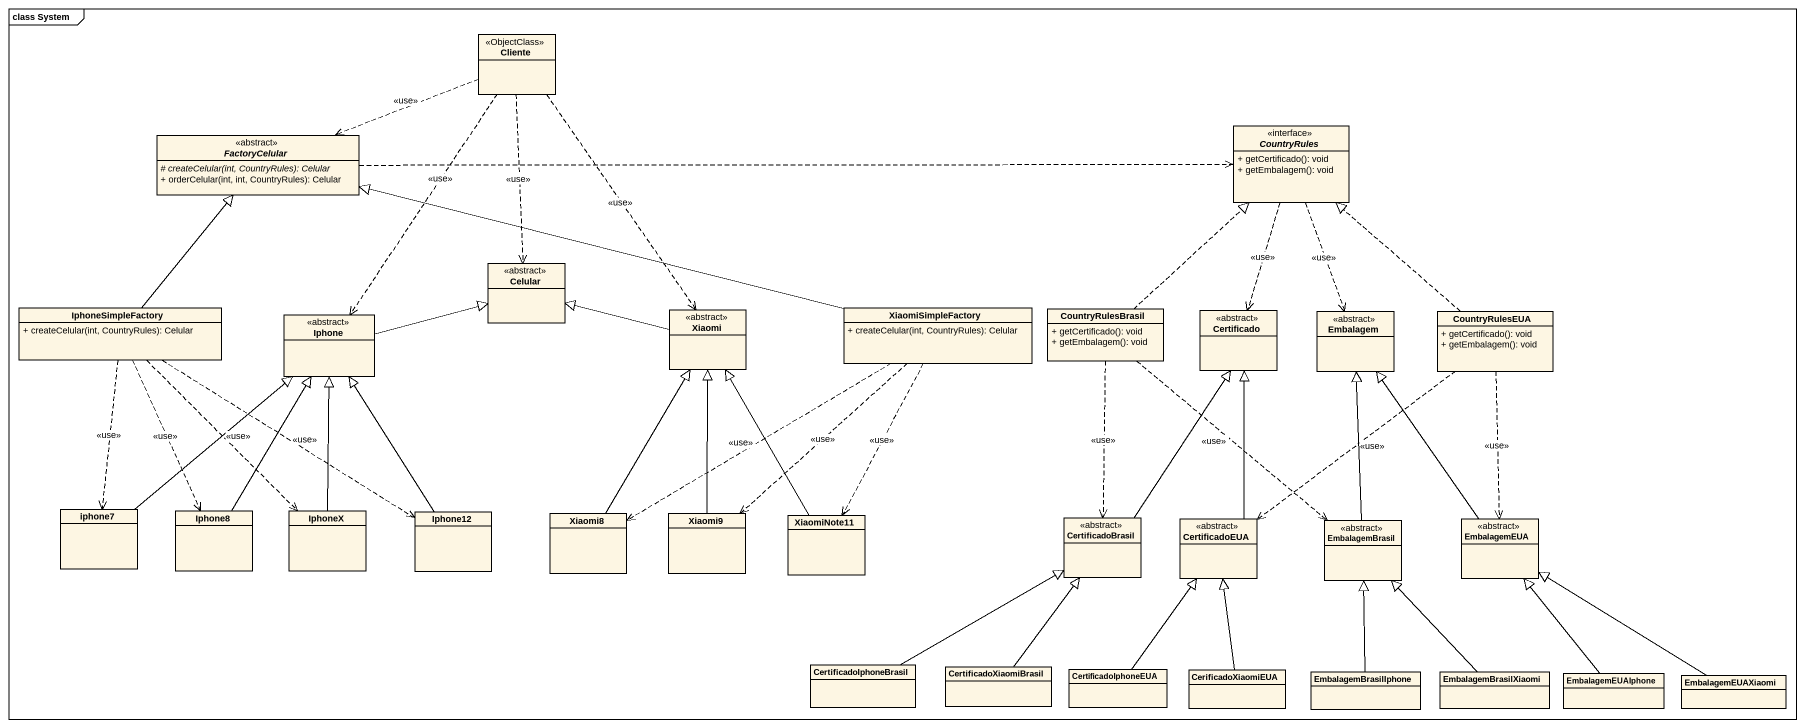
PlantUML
@startuml
mainframe class System
hide circle
hide empty members
skinparam classAttributeIconSize 0
class Cliente <<ObjectClass>>
abstract class FactoryCelular <<abstract>> {
  {abstract} # createCelular(int, CountryRules): Celular
  + orderCelular(int, int, CountryRules): Celular
}
interface CountryRules <<interface>> {
  + getCertificado(): void
  + getEmbalagem(): void
}
class Celular <<abstract>>
class IphoneSimpleFactory {
  + createCelular(int, CountryRules): Celular
}
class Iphone <<abstract>>
class Xiaomi <<abstract>>
class XiaomiSimpleFactory {
  + createCelular(int, CountryRules): Celular
}
class CountryRulesBrasil {
  + getCertificado(): void
  + getEmbalagem(): void
}
class Certificado <<abstract>>
class Embalagem <<abstract>>
class CountryRulesEUA {
  + getCertificado(): void
  + getEmbalagem(): void
}
class iphone7
class Iphone8
class IphoneX
class Iphone12
class Xiaomi8
class Xiaomi9
class XiaomiNote11
class CertificadoBrasil <<abstract>>
class CertificadoEUA <<abstract>>
class EmbalagemBrasil <<abstract>>
class EmbalagemEUA <<abstract>>
class CertificadoIphoneBrasil
class CertificadoXiaomiBrasil
class CertificadoIphoneEUA
class CerificadoXiaomiEUA
class EmbalagemBrasilIphone
class EmbalagemBrasilXiaomi
class EmbalagemEUAIphone
class EmbalagemEUAXiaomi
Cliente .left.> FactoryCelular : <<use>>
Cliente ..> Celular : <<use>>
Cliente ..> Iphone : <<use>>
Cliente ..> Xiaomi : <<use>>
FactoryCelular .right.> CountryRules
CountryRules ..> Certificado : <<use>>
CountryRules ..> Embalagem : <<use>>
IphoneSimpleFactory -up-|> FactoryCelular
IphoneSimpleFactory ..> iphone7 : <<use>>
IphoneSimpleFactory ..> Iphone8 : <<use>>
IphoneSimpleFactory ..> IphoneX : <<use>>
IphoneSimpleFactory ..> Iphone12 : <<use>>
Iphone -right-|> Celular
Xiaomi -left-|> Celular
XiaomiSimpleFactory -left-|> FactoryCelular
XiaomiSimpleFactory .left.> Xiaomi8 : <<use>>
XiaomiSimpleFactory ..> Xiaomi9 : <<use>>
XiaomiSimpleFactory ..> XiaomiNote11 : <<use>>
CountryRulesBrasil .up.|> CountryRules
CountryRulesBrasil ..> CertificadoBrasil : <<use>>
CountryRulesBrasil ..> EmbalagemBrasil : <<use>>
CountryRulesEUA .up.|> CountryRules
CountryRulesEUA ..> CertificadoEUA : <<use>>
CountryRulesEUA ..> EmbalagemEUA : <<use>>
iphone7 -up-|> Iphone
Iphone8 -up-|> Iphone
IphoneX -up-|> Iphone
Iphone12 -up-|> Iphone
Xiaomi8 -up-|> Xiaomi
Xiaomi9 -up-|> Xiaomi
XiaomiNote11 -up-|> Xiaomi
CertificadoBrasil -up-|> Certificado
CertificadoEUA -up-|> Certificado
EmbalagemBrasil -up-|> Embalagem
EmbalagemEUA -up-|> Embalagem
CertificadoIphoneBrasil -right-|> CertificadoBrasil
CertificadoXiaomiBrasil -up-|> CertificadoBrasil
CertificadoIphoneEUA -up-|> CertificadoEUA
CerificadoXiaomiEUA -up-|> CertificadoEUA
EmbalagemBrasilIphone -up-|> EmbalagemBrasil
EmbalagemBrasilXiaomi -up-|> EmbalagemBrasil
EmbalagemEUAIphone -up-|> EmbalagemEUA
EmbalagemEUAXiaomi -up-|> EmbalagemEUA
@enduml
